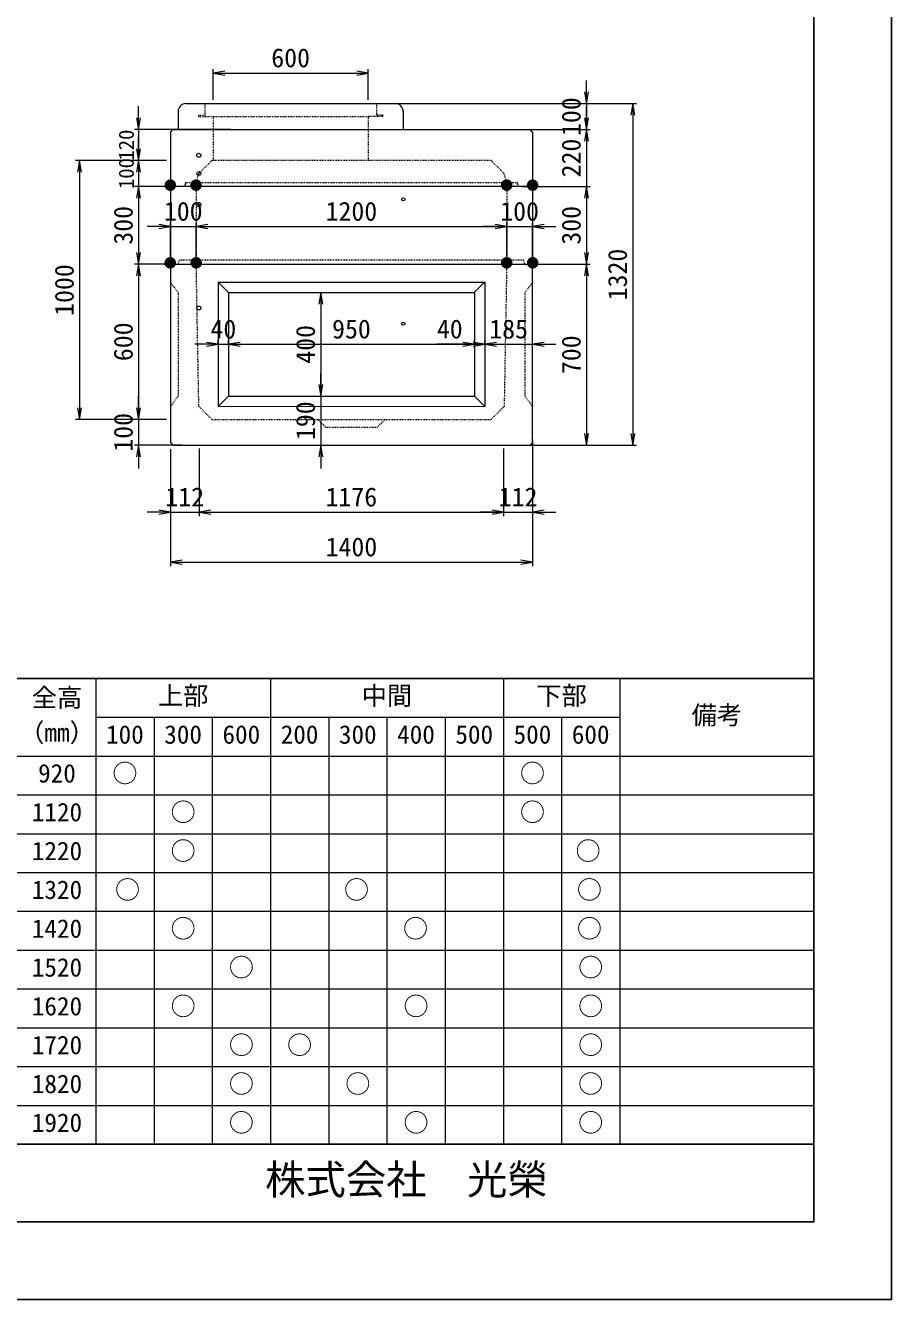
# Model space of a CAD drawing. Units: millimetres, scale not verified. Extents: x -210 to 210, y -148 to 148.
# Drawn here: x 98.4 to 210, y -148.5 to 15.6 of the extents above; entities that cross this region are included whole.
import ezdxf
from ezdxf.enums import TextEntityAlignment as Align

# ---------------------------------------------------------------- set-up
doc = ezdxf.new("R2010")
doc.units = ezdxf.units.MM
doc.header["$PDMODE"] = 32
doc.header["$PDSIZE"] = 0.5
doc.linetypes.add('USER2', pattern=[4.7625, 3.175, -1.5875])
doc.layers.add('0-0', color=7, linetype='Continuous')
for name, color, linetype, lineweight in [('0-1_0', 5, 'Continuous', 25), ('0-2_dims', 2, 'Continuous', 13), ('0-3_pen1実線', 4, 'Continuous', 13), ('0-4_pen2実線', 3, 'Continuous', 13), ('0-5_pen3実線', 7, 'Continuous', 18), ('0-6_pen4実線', 6, 'Continuous', 25), ('0-8_pen2破線', 3, 'USER2', 13), ('0-B_draw', 7, 'Continuous', 13)]:
    doc.layers.add(name, color=color, linetype=linetype, lineweight=lineweight)
doc.styles.add('ＭＳ ゴシック', font='')
doc.styles.get('ＭＳ ゴシック').set_extended_font_data('MS Gothic')

# ---------------------------------------------------------------- blocks, each defined once
blk = doc.blocks.new('部分図 1')
at = {"layer": '0-1_0'}
blk.add_lwpolyline([(0, 0), (12600, 0), (12600, 8910), (0, 8910)], close=True, dxfattribs=at)
at = {"layer": '0-2_dims', "lineweight": 18}
for p, q in [((9978, 4636), (9978, 4754)), ((9978, 4739), (10578, 4739)), ((10578, 4636), (10578, 4754)), ((11421, 4621), (11421, 4711)), ((9690, 4521), (9690, 4611)), ((10649, 4621), (11436, 4621)), ((11306, 4621), (11615, 4621)), ((11421, 4621), (11421, 4521)), ((11421, 4521), (11421, 4611)), ((11600, 4621), (11600, 3301)), ((10047, 4521), (9675, 4521)), ((9690, 4521), (9690, 4401)), ((9690, 4401), (9690, 4491)), ((10649, 4521), (11436, 4521)), ((11172, 4521), (11436, 4521)), ((11421, 4521), (11421, 4301)), ((11421, 4521), (11421, 4431)), ((9721.5, 4401), (9447, 4401)), ((9462, 4401), (9462, 3401)), ((9798, 4401), (9675, 4401)), ((9798, 4401), (9675, 4401)), ((9690, 4401), (9690, 4311)), ((9690, 4401), (9690, 4301)), ((9798, 4301), (9675, 4301)), ((9798, 4301), (9675, 4301)), ((9690, 4301), (9690, 4211)), ((9690, 4301), (9690, 4001)), ((11172, 4301), (11436, 4301)), ((11172, 4301), (11436, 4301)), ((11421, 4301), (11421, 4211)), ((11421, 4301), (11421, 4001)), ((9813, 4145.9), (9723, 4145.9)), ((9813, 4016), (9813, 4160.9)), ((9813, 4145.9), (9912.97, 4145.9)), ((9912.97, 4017.82), (9912.97, 4160.9)), ((9912.97, 4017.82), (9912.97, 4160.9)), ((9912.97, 4145.9), (10002.97, 4145.9)), ((9912.97, 4145.9), (11112.77, 4145.9)), ((11112.77, 4145.9), (11022.77, 4145.9)), ((11112.77, 4017.82), (11112.77, 4160.9)), ((11112.77, 4017.82), (11112.77, 4160.9)), ((11112.77, 4145.9), (11213, 4145.9)), ((11213, 4014.23), (11213, 4160.9)), ((11213, 4145.9), (11303, 4145.9)), ((9798, 4001), (9675, 4001)), ((9798, 4001), (9675, 4001)), ((9690, 4001), (9690, 3401)), ((11228, 4001), (11436, 4001)), ((11228, 4001), (11436, 4001)), ((11421, 4001), (11421, 3301)), ((10392, 3891), (10409.25, 3891)), ((10394.25, 3891), (10394.25, 3491)), ((9998, 3691), (9998, 3706)), ((10038, 3691), (10038, 3706)), ((10038, 3691), (10038, 3706)), ((10988, 3691), (10988, 3706)), ((10988, 3691), (10988, 3706)), ((11028, 3691), (11028, 3706)), ((11028, 3691), (11028, 3706)), ((11213, 3691), (11213, 3706)), ((9998, 3691), (9908, 3691)), ((9998, 3691), (10038, 3691)), ((10038, 3691), (10128, 3691)), ((10038, 3691), (10988, 3691)), ((10988, 3691), (10843, 3691)), ((11028, 3691), (10938, 3691)), ((10988, 3691), (11028, 3691)), ((11028, 3691), (11118, 3691)), ((11028, 3691), (11213, 3691)), ((11213, 3691), (11303, 3691)), ((10394.25, 3491), (10394.25, 3581)), ((9690, 3401), (9690, 3491)), ((10394.25, 3491), (10409.25, 3491)), ((10394.25, 3491), (10409.25, 3491)), ((10394.25, 3491), (10394.25, 3301)), ((9721.5, 3401), (9447, 3401)), ((9798, 3401), (9675, 3401)), ((9798, 3401), (9675, 3401)), ((9690, 3401), (9690, 3301)), ((9858, 3301), (9675, 3301)), ((9690, 3301), (9690, 3211)), ((10394.25, 3301), (10409.25, 3301)), ((10394.25, 3301), (10394.25, 3211)), ((11187, 3301), (11436, 3301)), ((11213, 3323), (11213, 3027)), ((11306, 3301), (11615, 3301)), ((9813, 3286), (9813, 3027)), ((9924.6, 3288.5), (9924.6, 3027)), ((9924.6, 3288.5), (9924.6, 3027)), ((11101, 3288.5), (11101, 3027)), ((11101, 3288.5), (11101, 3027)), ((9813, 3214.8), (9813, 2834)), ((11213, 3179), (11213, 2834)), ((9813, 3042), (9723, 3042)), ((9813, 3042), (9924.6, 3042)), ((9924.6, 3042), (10014.6, 3042)), ((9924.6, 3042), (11101, 3042)), ((11101, 3042), (11011, 3042)), ((11101, 3042), (11213, 3042)), ((11213, 3042), (11303, 3042)), ((9813, 2849), (11213, 2849))]:
    blk.add_line(p, q, dxfattribs=at)
for points in [[(10023, 4746.5), (9978, 4739), (10023, 4731.5)], [(10533, 4731.5), (10578, 4739), (10533, 4746.5)], [(11413.5, 4666), (11421, 4621), (11428.5, 4666)], [(11607.5, 4576), (11600, 4621), (11592.5, 4576)], [(9682.5, 4566), (9690, 4521), (9697.5, 4566)], [(11413.5, 4566), (11421, 4521), (11428.5, 4566)], [(11428.5, 4476), (11421, 4521), (11413.5, 4476)], [(9682.5, 4446), (9690, 4401), (9697.5, 4446)], [(9469.5, 4356), (9462, 4401), (9454.5, 4356)], [(9697.5, 4356), (9690, 4401), (9682.5, 4356)], [(9697.5, 4256), (9690, 4301), (9682.5, 4256)], [(9697.5, 4256), (9690, 4301), (9682.5, 4256)], [(11428.5, 4256), (11421, 4301), (11413.5, 4256)], [(11428.5, 4256), (11421, 4301), (11413.5, 4256)], [(9768, 4138.4), (9813, 4145.9), (9768, 4153.4)], [(9957.97, 4153.4), (9912.97, 4145.9), (9957.97, 4138.4)], [(9957.97, 4153.4), (9912.97, 4145.9), (9957.97, 4138.4)], [(11067.77, 4138.4), (11112.77, 4145.9), (11067.77, 4153.4)], [(11067.77, 4138.4), (11112.77, 4145.9), (11067.77, 4153.4)], [(11258, 4153.4), (11213, 4145.9), (11258, 4138.4)], [(9682.5, 4046), (9690, 4001), (9697.5, 4046)], [(11413.5, 4046), (11421, 4001), (11428.5, 4046)], [(9697.5, 3956), (9690, 4001), (9682.5, 3956)], [(11428.5, 3956), (11421, 4001), (11413.5, 3956)], [(10401.75, 3846), (10394.25, 3891), (10386.75, 3846)], [(9953, 3683.5), (9998, 3691), (9953, 3698.5)], [(10083, 3698.5), (10038, 3691), (10083, 3683.5)], [(10083, 3698.5), (10038, 3691), (10083, 3683.5)], [(10943, 3683.5), (10988, 3691), (10943, 3698.5)], [(10943, 3683.5), (10988, 3691), (10943, 3698.5)], [(10983, 3683.5), (11028, 3691), (10983, 3698.5)], [(11073, 3698.5), (11028, 3691), (11073, 3683.5)], [(11258, 3698.5), (11213, 3691), (11258, 3683.5)], [(10386.75, 3536), (10394.25, 3491), (10401.75, 3536)], [(10386.75, 3536), (10394.25, 3491), (10401.75, 3536)], [(9454.5, 3446), (9462, 3401), (9469.5, 3446)], [(9682.5, 3446), (9690, 3401), (9697.5, 3446)], [(9682.5, 3446), (9690, 3401), (9697.5, 3446)], [(9697.5, 3256), (9690, 3301), (9682.5, 3256)], [(10401.75, 3256), (10394.25, 3301), (10386.75, 3256)], [(11413.5, 3346), (11421, 3301), (11428.5, 3346)], [(11592.5, 3346), (11600, 3301), (11607.5, 3346)], [(9768, 3034.5), (9813, 3042), (9768, 3049.5)], [(9969.6, 3049.5), (9924.6, 3042), (9969.6, 3034.5)], [(9969.6, 3049.5), (9924.6, 3042), (9969.6, 3034.5)], [(11056, 3034.5), (11101, 3042), (11056, 3049.5)], [(11056, 3034.5), (11101, 3042), (11056, 3049.5)], [(11258, 3049.5), (11213, 3042), (11258, 3034.5)], [(9858, 2856.5), (9813, 2849), (9858, 2841.5)], [(11168, 2841.5), (11213, 2849), (11168, 2856.5)]]:
    blk.add_lwpolyline(points, dxfattribs=at)
at = {"layer": '0-3_pen1実線'}
blk.add_line((10578, 4568.02), (10580.98, 4571), dxfattribs=at)
at = {"layer": '0-4_pen2実線'}
for centre, radius in [((9923, 4421), 8), ((9923, 4231), 8), ((10713, 4251), 6), ((9923, 3831), 8), ((10713, 3771), 6)]:
    blk.add_circle(centre, radius, dxfattribs=at)
at = {"layer": '0-5_pen3実線'}
for p, q in [((9843, 4591), (9843, 4521)), ((9873, 4621), (10683, 4621)), ((10713, 4591), (10713, 4521)), ((9813, 4511), (9823, 4521)), ((9813, 4511), (9813, 4301)), ((9823, 4521), (11203, 4521)), ((11213, 4511), (11203, 4521)), ((11213, 4511), (11213, 4301)), ((9813, 4301), (9813, 4001)), ((11213, 4301), (9813, 4301)), ((11213, 4301), (11213, 4001)), ((9813, 4001), (11213, 4001)), ((11213, 3311), (11213, 4001)), ((11027, 3931), (10987, 3891)), ((9998, 3451), (11026.65, 3452.35)), ((10513, 3491), (10988, 3491)), ((10988, 3491), (11028, 3451)), ((9823, 3301), (11203, 3301)), ((11213, 3311), (11203, 3301)), ((9525, 2400), (9525, 600)), ((10200, 2400), (10200, 600)), ((11100, 2400), (11100, 600)), ((11550, 2400), (11550, 600)), ((9525, 2250), (11550, 2250)), ((9750, 2250), (9750, 600)), ((9975, 2250), (9975, 600)), ((10425, 2250), (10425, 600)), ((10650, 2250), (10650, 600)), ((10875, 2250), (10875, 600)), ((11325, 2250), (11325, 600)), ((7850, 2100), (12300, 2100)), ((7850, 1950), (12300, 1950)), ((7850, 1800), (12300, 1800)), ((7850, 1650), (12300, 1650)), ((7850, 1500), (12300, 1500)), ((7850, 1350), (12300, 1350)), ((7850, 1200), (12300, 1200)), ((7850, 1050), (12300, 1050)), ((7850, 900), (12300, 900)), ((7850, 750), (12300, 750))]:
    blk.add_line(p, q, dxfattribs=at)
for points in [[(9813, 4001), (9813, 3311), (9823, 3301)], [(10513, 3931), (11028, 3931), (11028, 3451)], [(10513, 3891), (10988, 3891), (10988, 3491)]]:
    blk.add_lwpolyline(points, dxfattribs=at)
for centre, start, end in [((9873, 4591), 90, 180), ((10683, 4591), 0, 90)]:
    blk.add_arc(centre, 30, start, end, dxfattribs=at)
at = {"layer": '0-6_pen4実線'}
for p, q in [((12300, 3600), (12300, 2100)), ((7850, 2400), (12300, 2400)), ((12300, 2100), (12300, 600)), ((300, 600), (12300, 600))]:
    blk.add_line(p, q, dxfattribs=at)
blk.add_lwpolyline([(300, 300), (12300, 300), (12300, 8610), (300, 8610)], close=True, dxfattribs=at)
at = {"layer": '0-8_pen2破線'}
for p, q in [((9946, 4621), (9946, 4571)), ((10610, 4621), (10610, 4577)), ((9922, 4577), (9922, 4571)), ((9922, 4577), (9946, 4577)), ((9922, 4571), (10578, 4571)), ((9978, 4571), (9978, 4521)), ((10634, 4571), (10578, 4571)), ((10578, 4571), (10578, 4521)), ((10634, 4577), (10610, 4577)), ((10634, 4577), (10634, 4571)), ((9978, 4521), (9978, 4401)), ((10578, 4521), (10578, 4401)), ((9923, 4351), (9973, 4401)), ((10513, 4401), (9973, 4401)), ((11053, 4401), (10513, 4401)), ((11103, 4351), (11053, 4401)), ((9913, 4316), (9923, 4351)), ((11113, 4316), (11103, 4351)), ((9873, 4316), (9868, 4301)), ((9868, 4301), (9873, 4316)), ((9873, 4316), (11153, 4316)), ((9913, 4301), (9913, 4016)), ((11113, 4301), (11113, 4016)), ((9843, 4001), (9848, 4016)), ((10513, 4016), (9848, 4016)), ((9923, 3451), (9913, 4001)), ((11178, 4016), (10513, 4016)), ((11183, 4001), (11178, 4016)), ((11213, 3931), (11183, 3891)), ((11183, 3891), (11183, 3491)), ((9973, 3401), (9923, 3451)), ((11183, 3491), (11213, 3451)), ((9973, 3401), (11053, 3401)), ((10413, 3371), (10383, 3401))]:
    blk.add_line(p, q, dxfattribs=at)
for points in [[(11153, 4316), (11158, 4301), (11153, 4316)], [(11112.73, 4001), (11103, 3451), (11053, 3401)], [(9813, 3931), (9843, 3891), (9843, 3491), (9813, 3451)], [(10413, 3371), (10613, 3371), (10643, 3401)]]:
    blk.add_lwpolyline(points, dxfattribs=at)
blk.add_point((9923, 4351), dxfattribs=at)
at = {"layer": '0-B_draw'}
for p, q in [((9998, 3931), (9998, 3451)), ((9998, 3931), (10038, 3891)), ((9998, 3931), (10513, 3931)), ((10038, 3891), (10038, 3491)), ((10038, 3891), (10513, 3891)), ((10038, 3491), (9998, 3451)), ((10038, 3491), (10513, 3491))]:
    blk.add_line(p, q, dxfattribs=at)
at = {"layer": '0-2_dims', "color": 7, "style": 'ＭＳ ゴシック'}
for s, p in [('600', (10203, 4739.5)), ('100', (9787.98, 4146.4)), ('1200', (10412.87, 4146.4)), ('100', (11087.88, 4146.4)), ('40', (9968, 3691.5)), ('950', (10438, 3691.5)), ('40', (10843, 3691.5)), ('185', (11045.5, 3691.5)), ('112', (9793.8, 3042.5)), ('1176', (10412.8, 3042.5)), ('112', (11082, 3042.5)), ('1400', (10413, 2849.5))]:
    blk.add_text(s, height=73.31, dxfattribs=at).set_placement(p, align=Align.BOTTOM_LEFT)
for s, height, p in [('100', 73.31, (11420.5, 4496)), ('120', 58.65, (9689.5, 4401)), ('220', 73.31, (11420.5, 4336)), ('100', 58.65, (9689.5, 4291)), ('300', 73.31, (9689.5, 4076)), ('300', 73.31, (11420.5, 4076)), ('1320', 73.31, (11599.5, 3861)), ('1000', 73.31, (9461.5, 3801)), ('600', 73.31, (9689.5, 3626)), ('400', 73.31, (10393.75, 3616)), ('700', 73.31, (11420.5, 3576)), ('190', 73.31, (10393.75, 3321)), ('100', 73.31, (9689.5, 3276))]:
    blk.add_text(s, height=height, rotation=90, dxfattribs=at).set_placement(p, align=Align.BOTTOM_LEFT)
at = {"layer": '0-2_dims', "color": 1, "style": 'ＭＳ ゴシック'}
for p in [(9787.9, 4276), (9887.2, 4276), (11087.75, 4276), (11187.95, 4276), (9787.4, 3975.7), (9888, 3976), (11087.8, 3975.9), (11188.2, 3976)]:
    blk.add_text('●', height=36.66, dxfattribs=at).set_placement(p, align=Align.BOTTOM_LEFT)
at = {"layer": '0-5_pen3実線', "style": 'ＭＳ ゴシック'}
for s, height, p in [('全高', 71.47, (9277.52, 2268.76)), ('上部', 71.51, (9764.96, 2276.23)), ('中間', 71.46, (10552.52, 2276.26)), ('下部', 71.52, (11227.45, 2276.23)), ('備考', 71.45, (11827.54, 2201.27)), ('（mm）', 71.49, (9228.73, 2133.74)), ('100', 71.47, (9564.39, 2126.26)), ('300', 71.47, (9789.39, 2126.26)), ('600', 71.48, (10014.38, 2126.25)), ('200', 71.47, (10239.39, 2126.26)), ('300', 71.47, (10464.39, 2126.26)), ('400', 71.46, (10689.4, 2126.27)), ('500', 71.47, (10914.39, 2126.26)), ('500', 71.47, (11139.39, 2126.26)), ('600', 71.48, (11364.38, 2126.25)), ('920', 71.47, (9301.88, 1976.26)), ('○', 71.37, (9588.83, 1976.33)), ('○', 71.37, (11163.83, 1976.33)), ('○', 71.37, (9813.83, 1826.33)), ('○', 71.37, (11163.83, 1826.33)), ('1120', 71.47, (9277.51, 1826.26)), ('○', 71.37, (9813.83, 1676.33)), ('○', 71.37, (11378.83, 1676.33)), ('1220', 71.47, (9277.51, 1676.26)), ('○', 71.37, (9598.83, 1526.33)), ('○', 71.37, (10483.83, 1526.33)), ('○', 71.37, (11383.83, 1526.33)), ('1320', 71.47, (9277.51, 1526.26)), ('○', 71.37, (9813.83, 1376.33)), ('○', 71.37, (10711.83, 1376.33)), ('○', 71.37, (11383.83, 1376.33)), ('1420', 71.47, (9277.51, 1376.26)), ('1520', 71.47, (9277.51, 1226.26)), ('○', 71.37, (10038.83, 1226.33)), ('○', 71.37, (11388.83, 1226.33)), ('1620', 71.47, (9277.51, 1076.26)), ('○', 71.37, (9813.83, 1076.33)), ('○', 71.37, (10713.83, 1076.33)), ('○', 71.37, (11388.83, 1076.33)), ('1720', 71.47, (9277.51, 926.26)), ('○', 71.37, (10038.83, 926.33)), ('○', 71.37, (10263.83, 926.33)), ('○', 71.37, (11388.83, 926.33)), ('1820', 71.47, (9277.51, 776.26)), ('○', 71.37, (10038.83, 776.33)), ('○', 71.37, (10488.83, 776.33)), ('○', 71.37, (11388.83, 776.33)), ('1920', 71.47, (9277.51, 626.26)), ('○', 71.37, (10038.83, 626.33)), ('○', 71.37, (10713.83, 626.33)), ('○', 71.37, (11388.83, 626.33)), ('株式会社\u3000光榮', 114.4, (10179.07, 372.01))]:
    blk.add_text(s, height=height, dxfattribs=at).set_placement(p, align=Align.BOTTOM_LEFT)

msp = doc.modelspace()

# ---------------------------------------------------------------- block references
at = {"layer": '0-0', "xscale": 0.03333333, "yscale": 0.03333333}
msp.add_blockref('部分図 1', (-210, -148.5), dxfattribs=at)

doc.saveas('drawing.dxf')
